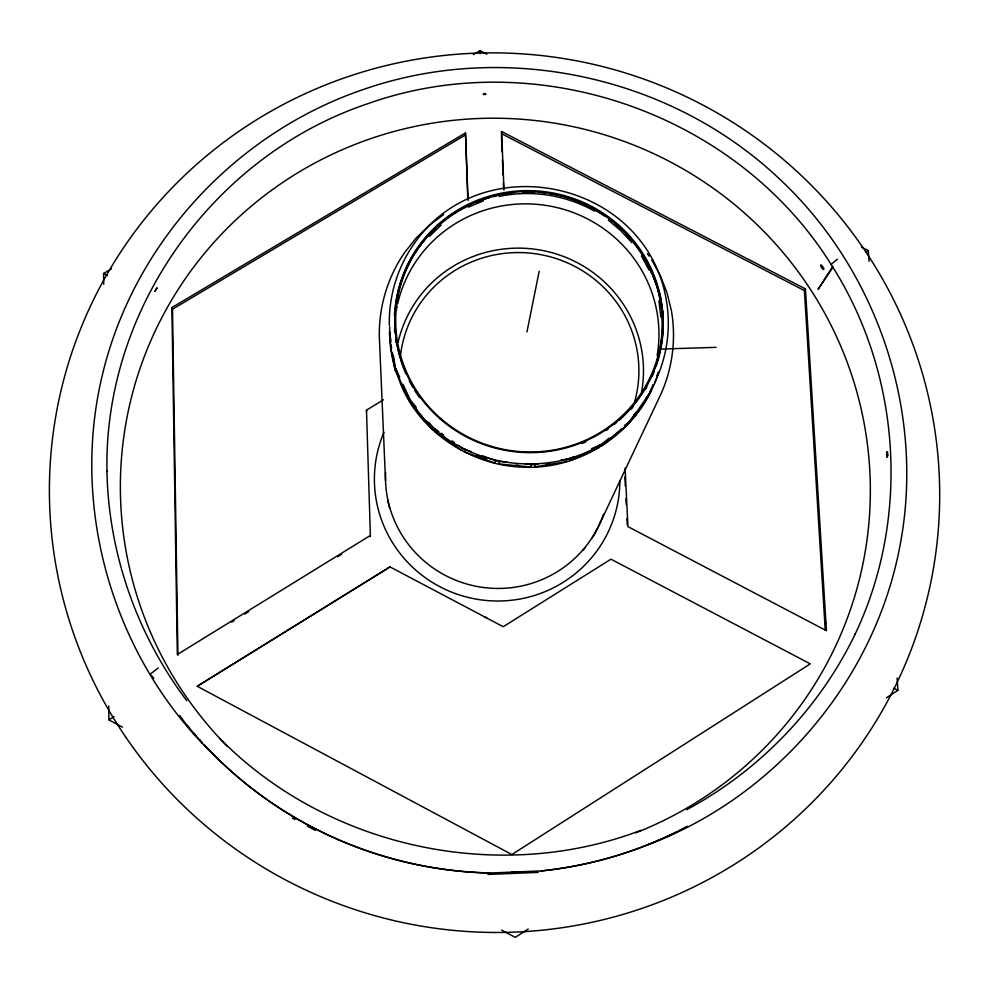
<?xml version="1.0" encoding="UTF-8"?>
<svg xmlns="http://www.w3.org/2000/svg" width="988" height="988" viewBox="0 0 988 988"><rect width="100%" height="100%" fill="white"/><g stroke="black" fill="none" stroke-linecap="round" stroke-linejoin="round"><path stroke-width="1.48" d="M410.008 399.436L409.983 402.289L395.459 370.883L392.384 352.568M411.465 401.523L411.428 404.364L432.497 429.521L432.633 426.816M389.358 325.435C388.605 296.857 397.127 268.328 413.355 244.802L413.466 244.629C481.465 144.865 645.93 180.508 666.233 299.623L666.27 299.833C671.223 327.979 667.061 357.471 654.464 383.134M389.741 326.843C388.939 341.243 391.446 355.631 395.052 369.524L395.385 370.438L391.199 349.9L389.556 332.993L390.803 340.477M389.778 331.585L390.631 342.144M886.569 453.047C888.632 447.515 887.236 464.879 886.607 453.517M435.14 428.977L434.979 431.67L461.445 450.269L461.742 447.675M887.15 451.714L886.878 456.073L887.841 455.11M467.793 199.341L465.484 132.923L171.9 307.564L177.321 654.501L370.327 535.508M625.083 468.102L627.948 526.629L826.437 630.69L805.442 288.916L501.608 131.515L501.361 133.602L804.405 290.596L825.239 630.208M465.15 449.379L464.829 451.961L494.902 463.063L495.383 460.544M499.385 461.408L498.878 463.94L530.605 466.978L531.272 464.471M526.962 331.906L539.201 271.206M155.005 291.164L155.635 289.62M535.434 464.335L534.743 466.842L566.087 461.692L566.939 459.161M656.612 377.33L657.761 373.155M658.712 371.574C641.854 429.138 583.686 469.732 523.986 467.201C466.509 465.966 409.6 425.433 395.855 368.833C430.459 484.058 598.605 498.767 651.376 389.988M570.842 458.024L569.965 460.569L598.913 447.527L599.938 444.921M686.697 809.703C759.587 770.479 819.41 708.396 855.324 633.765L854.99 634.457C910.763 517.379 901.093 373.452 831.106 264.426L837.367 259.165M651.154 388.914L649.079 394.57L650.376 391.693M652.969 384.591L650.079 392.508L645.695 398.683M603.174 443.007L602.124 445.625L626.812 425.383L627.985 422.666M630.282 420.357L629.084 423.086L649.116 393.866M598.185 526.999L658.934 398.312C672.198 371.204 676.582 340.094 671.346 310.38L666.949 292.621L660.392 275.776L651.771 259.869M804.405 290.596L805.442 288.916M832.674 266.513L818.101 289.336L833.008 267.192M155.869 289.212L157.216 287.817L155.042 291.374M636.272 411.934L629.566 421.382L624.441 425.569M411.366 257.757L413.194 255.287M415.022 252.817L416.837 250.347M419.579 246.642L421.407 244.16M423.235 241.69L425.062 239.22M419.011 246.098L420.925 243.703M433.769 230.414L428.286 235.749L431.83 232.933M429.533 236.367L441.191 225.054M609.09 438.166L601.951 444.007L591.627 448.663M443.563 214.581L429.088 225.462L416.121 238.046L404.722 252.372C387.58 277.196 378.589 307.293 379.355 337.451L385.53 480.674M824.844 623.712L825.968 622.872M485.874 94.317C484.985 92.094 480.452 95.527 485.602 94.428M528.21 929.029L515.279 937.377L501.694 930.103M886.298 697.886L897.931 690.365L897.104 678.064M158.253 668.012L150.053 674.236L153.819 678.101M122.487 727.168L108.89 719.894L114.077 716.646M197.23 686.29L390.013 566.914L503.225 626.713L610.955 559.183L810.284 663.862L511.858 854.534L197.23 686.29L390.013 566.914M865.747 252.212L868.341 250.619L869.07 261.388M231.624 622.156L234.242 620.538M244.715 614.079L248.643 611.658M337.686 556.763L341.613 554.33M370.414 536.57L366.486 410.144L383.468 399.794M177.939 655.266L172.505 309.219L465.323 134.998M103.703 284.272L103.567 273.503L111.52 268.798M473.388 54.55L480.02 50.623L486.874 54.155M573.608 456.777L569.125 458.803L560.937 460.149M646.374 845.358C775.358 797.291 875.183 680.263 900.179 544.647C925.126 412.848 878.06 271.626 780.495 179.89L780.187 179.618C671.679 76.175 505.881 40.162 364.226 89.192L363.856 89.315C237.058 132.231 135.566 240.949 103.32 371.105C69.568 504.646 111.434 652.475 208.554 749.818M468.349 207.159L483.441 200.836M640.916 830.328C498.076 884.779 326.917 847.469 219.756 738.431M538.435 463.841L533.372 464.681L525.196 463.891M499.212 196.427C531.482 189.634 565.914 194.969 594.628 211.173M487.899 874.417L538.164 872.404M661.392 349.06L716.09 347.344M506.98 462.137L497.162 461.198L482.428 455.752M470.906 451.504L463.063 448.601L458.123 445.131M861.474 247.086L868.341 250.619M103.567 273.503L107.593 275.59M893.844 688.228L897.931 690.365M484.083 616.611L486.849 618.056M292.374 818.089L295.091 819.546M307.33 826.091L315.481 830.451M438.771 431.521L433.448 427.792L428.792 422.222M441.179 433.226L443.6 434.93M452.072 440.87L454.492 442.575M608.361 220.163L620.872 230.735L631.962 242.739M416.269 407.278L410.378 400.226L402.931 384.134M831.106 264.426C736.628 113.101 536.817 44.028 368.82 103.345C214.433 154.56 103.617 308.38 106.976 471.461L106.939 470.696C108.458 553.404 136.924 634.679 186.757 700.653M647.362 253.731L649.128 256.188M650.635 271.404L652.105 274.108M641.447 255.991L649.202 270.304M658.094 288.978L660.293 299.241M823.597 268.193L823.436 267.847A2.791 0.729 55.7 0 0 820.793 264.908L821.028 266.649A2.791 0.729 55.7 0 0 823.683 269.588L823.696 268.415M399.708 377.181L395.41 367.882L393.323 355.458M652.846 275.467L657.563 287.619M658.625 290.349L658.971 291.25M171.9 307.564L172.505 309.219M659.342 292.744L661.194 300.204M660.849 302.204L661.404 305.168M662.516 311.097L663.072 314.061M391.137 345.121L391.631 348.097M658.947 300.969L660.824 317.037M366.486 410.144L366.585 411.527M624.873 477.019L625.33 486.232M625.935 498.52L626.231 504.67M626.911 518.49L627.207 524.64M501.608 131.515L504.004 189.955M501.422 135.134L502.114 152.004M502.423 159.673L503.053 175.012M503.374 182.681L503.621 188.819M480.02 50.623L480.143 53.673M465.484 132.923L468.077 200.502M108.729 706.037L108.89 719.894M400.585 354.902A119.672 117.09 11.4 0 1 542.103 254.904A119.672 117.09 11.4 0 1 634.741 401.363M635.309 414.231A124.278 121.598 11.4 0 1 634.16 417.072M398.115 342.33A124.278 121.598 11.4 0 1 543.733 250.717A124.278 121.598 11.4 0 1 641.558 392.199M396.472 309.54A132.355 129.132 11.4 0 1 397.028 306.651M397.658 303.761A132.355 129.132 11.4 0 1 552.057 206.492A132.355 129.132 11.4 0 1 657.131 355.717M660.466 350.493A134.553 131.182 11.4 0 1 656.081 366.387M653.982 372.007A134.553 131.182 11.4 0 1 652.228 376.169M646.856 386.938A134.553 131.182 11.4 0 1 645.349 389.556M633.16 406.809A134.553 131.182 11.4 0 1 631.196 409.106M395.978 342.527A134.553 131.182 11.4 0 1 395.533 339.551M394.706 332.054A134.553 131.182 11.4 0 1 394.508 329.053M394.459 315.53A134.553 131.182 11.4 0 1 515.106 192.364M522.689 191.894A134.553 131.182 11.4 0 1 534.854 192.018M537.892 192.215A134.553 131.182 11.4 0 1 545.462 193.006M548.476 193.438A134.553 131.182 11.4 0 1 564.827 196.995M566.285 197.415A134.553 131.182 11.4 0 1 660.762 349.023M634.061 243.443A133.948 130.589 11.4 0 1 649.128 381.282M648.449 382.615A133.948 130.589 11.4 0 1 619.007 420.419M616.722 422.395A133.948 130.589 11.4 0 1 614.375 424.321M608.324 428.903A133.948 130.589 11.4 0 1 605.829 430.644M585.909 441.797A133.948 130.589 11.4 0 1 581.685 443.612M419.641 397.695A133.948 130.589 11.4 0 1 414.552 390.112M412.984 387.518A133.948 130.589 11.4 0 1 409.316 380.874M406.043 374.057A133.948 130.589 11.4 0 1 400.733 359.928M400.301 358.483A133.948 130.589 11.4 0 1 435.547 228.364M437.758 226.338A133.948 130.589 11.4 0 1 451.924 215.285M453.171 214.458A133.948 130.589 11.4 0 1 471.585 204.331M475.734 202.528A133.948 130.589 11.4 0 1 481.354 200.366M482.774 199.86A133.948 130.589 11.4 0 1 489.962 197.588M492.876 196.785A133.948 130.589 11.4 0 1 497.273 195.71M506.177 194.006A133.948 130.589 11.4 0 1 509.166 193.562M576.189 201.293A133.948 130.589 11.4 0 1 580.401 202.985M581.796 203.577A133.948 130.589 11.4 0 1 588.663 206.764M595.332 210.321A133.948 130.589 11.4 0 1 604.31 215.915M609.238 219.41A133.948 130.589 11.4 0 1 611.634 221.238M615.154 224.091A133.948 130.589 11.4 0 1 621.897 230.118M626.145 234.378A133.948 130.589 11.4 0 1 632.159 241.109M635.642 413.07A135.689 132.392 11.4 0 1 633.765 415.466M621.329 428.953A135.689 132.392 11.4 0 1 609.571 438.833M591.861 449.997A135.689 132.392 11.4 0 1 584.204 453.727M582.908 454.295A135.689 132.392 11.4 0 1 574.979 457.456M550.168 463.915A135.689 132.392 11.4 0 1 545.932 464.533M518.762 465.397A135.689 132.392 11.4 0 1 515.897 465.175M486.405 459.334A135.689 132.392 11.4 0 1 482.317 457.975M480.971 457.506A135.689 132.392 11.4 0 1 476.945 455.987M456.419 445.847A135.689 132.392 11.4 0 1 448.046 440.376M444.588 437.857A135.689 132.392 11.4 0 1 441.204 435.226M428.594 423.716A135.689 132.392 11.4 0 1 425.692 420.616M421.962 416.331A135.689 132.392 11.4 0 1 420.172 414.133M417.566 410.773A135.689 132.392 11.4 0 1 415.899 408.489M405.562 391.532A135.689 132.392 11.4 0 1 402.894 385.999M227.228 746.236A375.181 370.228 11.4 0 1 270.218 191.264A375.181 370.228 11.4 0 1 821.917 308.219A375.181 370.228 11.4 0 1 635.741 832.835M619.884 480.711A122.808 121.154 11.4 0 1 472.82 598.481A122.808 121.154 11.4 0 1 383.924 432.374M603.569 514.168A112.126 110.594 11.4 0 1 476.722 586.403A112.126 110.594 11.4 0 1 385.592 472.326M597.666 528.086A111.829 110.31 11.4 0 1 592.207 537.793M584.908 547.994A111.829 110.31 11.4 0 1 583.13 550.143M389.605 507.98A111.829 110.31 11.4 0 1 387.654 499.842M687.142 826.536A398.51 392.989 11.4 0 1 541.128 870.984M204.639 745.31A398.51 392.989 11.4 0 0 489.752 873.046L541.325 870.885A399.053 393.496 11.4 0 0 676.854 831.834M202.54 743.038A398.51 392.989 11.4 0 1 199.415 739.604M196.34 736.122A398.51 392.989 11.4 0 1 193.302 732.614M189.326 727.884A398.51 392.989 11.4 0 1 187.362 725.501M182.545 719.486A398.51 392.989 11.4 0 1 179.73 715.831M687.537 826.376A399.053 393.496 11.4 0 1 679.546 830.5M489.863 872.96A399.053 393.496 11.4 0 1 204.602 745.31M202.565 743.1A399.053 393.496 11.4 0 1 179.408 715.522M511.809 872.095L519.429 871.811L511.809 872.095M440.216 418.949A134.257 130.873 11.4 0 0 660.478 348.949A134.257 130.873 11.4 0 0 486.392 197.02A134.257 130.873 11.4 0 0 440.216 418.949M440.722 418.48A133.454 130.095 11.4 0 0 659.663 348.912A133.454 130.095 11.4 0 0 486.627 197.884A133.454 130.095 11.4 0 0 440.722 418.48M125.575 736.863A445.378 439.574 11.4 0 0 894.72 687.327A445.378 439.574 11.4 0 0 463.335 53.797A445.378 439.574 11.4 0 0 125.575 736.863"/></g></svg>
